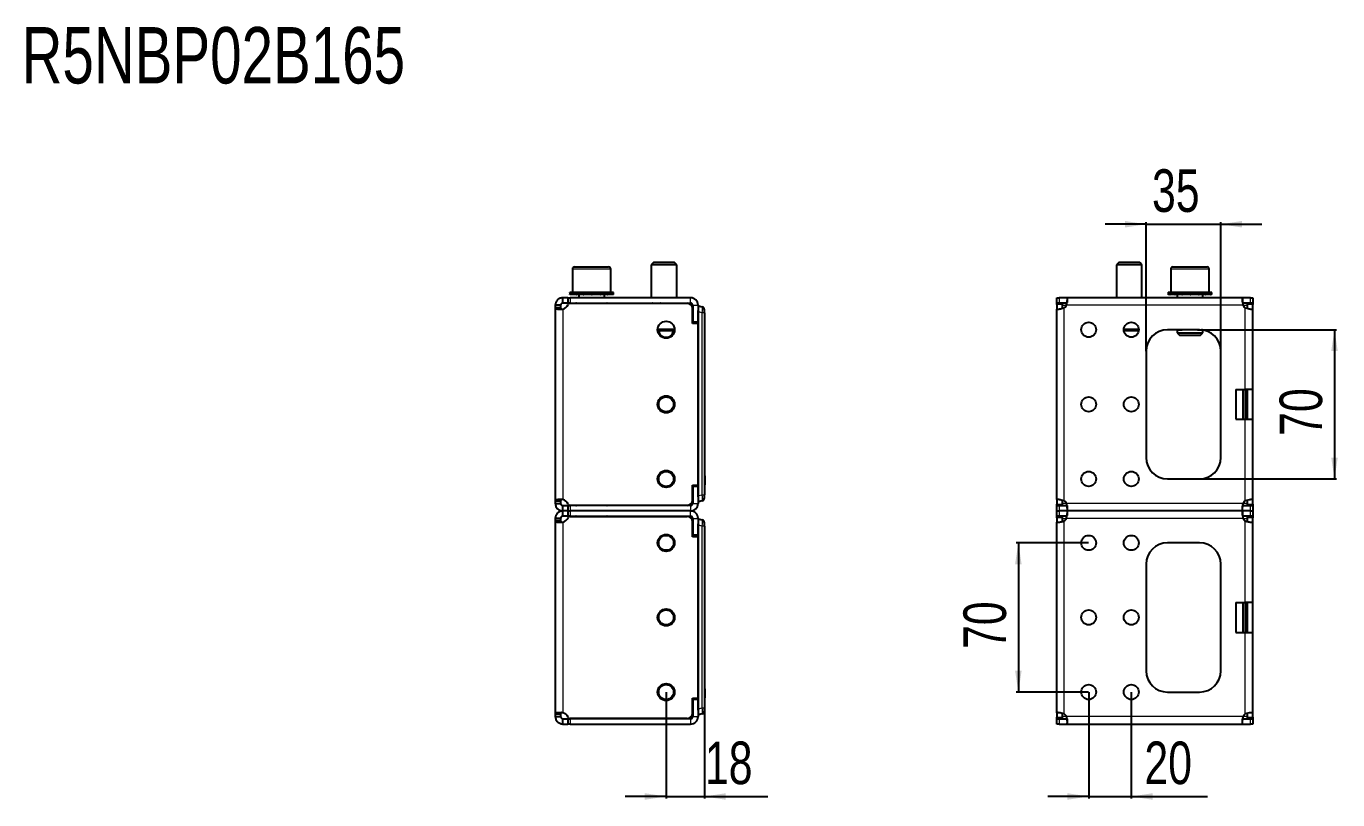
# Model space of a CAD drawing. Header units: millimetres. Extents: x 0 to 3995, y -308 to 617.
# Drawn here: x 1911 to 2527, y 254 to 617 of the extents above; entities that cross this region are included whole.
import ezdxf

# ---------------------------------------------------------------- set-up
doc = ezdxf.new("R2010")
doc.units = ezdxf.units.MM
doc.layers.add('FORMAT', color=7, linetype='Continuous')
doc.styles.add('SLDTEXTSTYLE0', font='TXT', dxfattribs={"width": 0.75})
doc.dimstyles.new('SLDDIMSTYLE0', dxfattribs={"dimtxt": 20, "dimasz": 10, "dimexe": 0, "dimexo": 0.0625, "dimgap": 5, "dimtad": 2, "dimdec": 1, "dimrnd": 1e-09, "dimzin": 12, "dimdsep": 46, "dimtxsty": 'SLDTEXTSTYLE0', "dimsah": 1, "dimcen": 0.09, "dimadec": 0, "dimazin": 3, "dimtfac": 1, "dimtofl": 0, "dimtmove": 0, "dimatfit": 3, "dimfxl": 0, "dimfrac": 2, "dimtolj": 1, "dimtzin": 12, "dimarcsym": 0})
doc.dimstyles.new('SLDDIMSTYLE1', dxfattribs={"dimtxt": 20, "dimasz": 10, "dimexe": 0, "dimexo": 0.0625, "dimgap": 5, "dimtad": 2, "dimdec": 1, "dimrnd": 1e-09, "dimzin": 12, "dimdsep": 46, "dimtxsty": 'SLDTEXTSTYLE0', "dimsah": 1, "dimcen": 0.09, "dimadec": 0, "dimazin": 3, "dimtfac": 1, "dimtmove": 0, "dimatfit": 0, "dimfxl": 0, "dimfrac": 2, "dimtolj": 1, "dimtzin": 12, "dimarcsym": 0})

# ---------------------------------------------------------------- blocks, each defined once
blk = doc.blocks.new('_D_4')
at = {"layer": 'FORMAT'}
for p, q in [((2211.49, 304.38), (2211.49, 254.38)), ((2229.49, 299.63), (2229.49, 254.38)), ((2211.49, 255.38), (2192.26, 255.38)), ((2211.49, 255.38), (2229.49, 255.38)), ((2229.49, 255.38), (2259.27, 255.38))]:
    blk.add_line(p, q, dxfattribs=at)
for points in [[(2211.49, 255.38), (2201.49, 256.92), (2201.49, 253.85)], [(2229.49, 255.38), (2239.49, 253.85), (2239.49, 256.92)]]:
    blk.add_solid(points, dxfattribs=at)
at = {"layer": 'FORMAT', "insert": (2229.71, 281.17), "char_height": 20, "attachment_point": 1, "style": 'SLDTEXTSTYLE0'}
blk.add_mtext('18', dxfattribs=at)
blk = doc.blocks.new('_D_7')
at = {"layer": 'FORMAT'}
for p, q in [((2461.8, 474.39), (2526.15, 474.39)), ((2525.15, 474.39), (2525.15, 404.39)), ((2461.8, 404.39), (2526.15, 404.39))]:
    blk.add_line(p, q, dxfattribs=at)
for points in [[(2525.15, 474.39), (2523.61, 464.39), (2526.68, 464.39)], [(2525.15, 404.39), (2526.68, 414.39), (2523.61, 414.39)]]:
    blk.add_solid(points, dxfattribs=at)
at = {"layer": 'FORMAT', "insert": (2499.36, 424.61), "char_height": 20, "attachment_point": 1, "rotation": 90, "style": 'SLDTEXTSTYLE0'}
blk.add_mtext('70', dxfattribs=at)
blk = doc.blocks.new('_D_8')
at = {"layer": 'FORMAT'}
for p, q in [((2436.79, 523.89), (2417.56, 523.89)), ((2436.79, 464.4), (2436.79, 524.89)), ((2436.79, 523.89), (2471.79, 523.89)), ((2471.79, 464.4), (2471.79, 524.89)), ((2471.79, 523.89), (2491.02, 523.89))]:
    blk.add_line(p, q, dxfattribs=at)
for points in [[(2436.79, 523.89), (2426.79, 525.43), (2426.79, 522.35)], [(2471.79, 523.89), (2481.79, 522.35), (2481.79, 525.43)]]:
    blk.add_solid(points, dxfattribs=at)
at = {"layer": 'FORMAT', "insert": (2439.51, 549.67), "char_height": 20, "attachment_point": 1, "style": 'SLDTEXTSTYLE0'}
blk.add_mtext('35', dxfattribs=at)
blk = doc.blocks.new('_D_9')
at = {"layer": 'FORMAT'}
for p, q in [((2409.79, 304.38), (2409.79, 254.38)), ((2429.79, 304.38), (2429.79, 254.38)), ((2409.79, 255.38), (2390.56, 255.38)), ((2409.79, 255.38), (2429.79, 255.38)), ((2429.79, 255.38), (2465.51, 255.38))]:
    blk.add_line(p, q, dxfattribs=at)
for points in [[(2409.79, 255.38), (2399.79, 256.92), (2399.79, 253.85)], [(2429.79, 255.38), (2439.79, 253.85), (2439.79, 256.92)]]:
    blk.add_solid(points, dxfattribs=at)
at = {"layer": 'FORMAT', "insert": (2435.95, 281.17), "char_height": 20, "attachment_point": 1, "style": 'SLDTEXTSTYLE0'}
blk.add_mtext('20', dxfattribs=at)
blk = doc.blocks.new('_D_10')
at = {"layer": 'FORMAT'}
for p, q in [((2409.78, 374.39), (2375.78, 374.39)), ((2376.78, 374.39), (2376.78, 304.39)), ((2409.78, 304.39), (2375.78, 304.39))]:
    blk.add_line(p, q, dxfattribs=at)
for points in [[(2376.78, 374.39), (2375.25, 364.39), (2378.32, 364.39)], [(2376.78, 304.39), (2378.32, 314.39), (2375.25, 314.39)]]:
    blk.add_solid(points, dxfattribs=at)
at = {"layer": 'FORMAT', "insert": (2351, 324.61), "char_height": 20, "attachment_point": 1, "rotation": 90, "style": 'SLDTEXTSTYLE0'}
blk.add_mtext('70', dxfattribs=at)

msp = doc.modelspace()

# ---------------------------------------------------------------- linework, layer by layer
at = {"color": 7, "linetype": 'Continuous', "lineweight": 25}
for p, q in [((2205.57, 505.89), (2204.49, 504.82)), ((2204.49, 504.82), (2204.49, 489.39)), ((2216.49, 504.82), (2204.49, 504.82)), ((2215.42, 505.89), (2205.57, 505.89)), ((2216.49, 504.82), (2215.42, 505.89)), ((2216.49, 489.39), (2216.49, 504.82)), ((2423.87, 505.89), (2422.79, 504.82)), ((2422.79, 504.82), (2422.79, 489.39)), ((2434.79, 504.82), (2422.79, 504.82)), ((2433.72, 505.89), (2423.87, 505.89)), ((2434.79, 504.82), (2433.72, 505.89)), ((2434.79, 489.39), (2434.79, 504.82)), ((2167.49, 502.89), (2167.49, 491.89)), ((2168.49, 503.89), (2184.49, 503.89)), ((2185.49, 491.89), (2185.49, 502.89)), ((2448.29, 502.89), (2448.29, 491.89)), ((2449.29, 503.89), (2457.11, 503.89)), ((2457.11, 503.89), (2465.29, 503.89)), ((2466.29, 491.89), (2466.29, 502.89)), ((2162.99, 486.89), (2162.99, 489.39)), ((2165.4, 489.39), (2162.99, 489.39)), ((2165.4, 486.89), (2162.99, 486.89)), ((2165.39, 489.39), (2165.39, 486.89)), ((2165.39, 489.39), (2166.39, 489.39)), ((2166.39, 486.89), (2165.39, 486.89)), ((2166.24, 491.89), (2166.24, 490.89)), ((2166.24, 491.89), (2166.25, 491.89)), ((2166.24, 490.89), (2166.25, 490.89)), ((2166.25, 491.89), (2166.25, 491.64)), ((2167.04, 491.89), (2166.25, 491.89)), ((2166.25, 490.89), (2166.25, 491.14)), ((2167.04, 490.89), (2166.25, 490.89)), ((2222.99, 489.39), (2166.39, 489.39)), ((2166.39, 486.89), (2222.99, 486.89)), ((2166.42, 486.79), (2221.39, 486.79)), ((2167.04, 491.89), (2167.14, 491.89)), ((2167.04, 490.89), (2167.14, 490.89)), ((2167.14, 491.89), (2167.14, 491.64)), ((2169.28, 491.89), (2167.14, 491.89)), ((2167.14, 490.89), (2167.14, 491.14)), ((2169.28, 490.89), (2167.14, 490.89)), ((2169.28, 491.89), (2169.46, 491.89)), ((2169.28, 490.89), (2169.46, 490.89)), ((2169.46, 491.89), (2169.46, 491.64)), ((2172.62, 491.89), (2169.46, 491.89)), ((2169.46, 490.89), (2169.46, 491.14)), ((2172.62, 490.89), (2169.46, 490.89)), ((2170.49, 490.89), (2170.49, 489.39)), ((2172.62, 491.89), (2172.85, 491.89)), ((2172.62, 490.89), (2172.85, 490.89)), ((2172.85, 491.89), (2172.85, 491.64)), ((2176.54, 491.89), (2172.85, 491.89)), ((2172.85, 490.89), (2172.85, 491.14)), ((2176.54, 490.89), (2172.85, 490.89)), ((2176.54, 491.89), (2176.63, 491.89)), ((2176.54, 490.89), (2176.72, 490.89)), ((2176.72, 490.89), (2176.79, 490.89)), ((2176.76, 491.89), (2176.79, 491.89)), ((2176.79, 491.89), (2176.79, 491.64)), ((2180.46, 491.89), (2176.79, 491.89)), ((2176.79, 490.89), (2176.79, 491.14)), ((2180.46, 490.89), (2176.79, 490.89)), ((2180.46, 491.89), (2180.69, 491.89)), ((2180.46, 490.89), (2180.69, 490.89)), ((2180.69, 491.89), (2180.69, 491.64)), ((2183.78, 491.89), (2180.69, 491.89)), ((2180.69, 490.89), (2180.69, 491.14)), ((2183.78, 490.89), (2180.69, 490.89)), ((2182.49, 489.39), (2182.49, 490.89)), ((2183.78, 491.89), (2183.95, 491.89)), ((2183.78, 490.89), (2183.95, 490.89)), ((2183.95, 491.89), (2183.95, 491.64)), ((2185.98, 491.89), (2183.95, 491.89)), ((2183.95, 490.89), (2183.95, 491.14)), ((2185.98, 490.89), (2183.95, 490.89)), ((2185.98, 491.89), (2186.07, 491.89)), ((2185.98, 490.89), (2186.07, 490.89)), ((2186.07, 491.89), (2186.07, 491.64)), ((2186.74, 491.89), (2186.07, 491.89)), ((2186.07, 490.89), (2186.07, 491.14)), ((2186.74, 490.89), (2186.07, 490.89)), ((2186.74, 490.89), (2186.74, 491.89)), ((2200.24, 486.89), (2200.24, 486.79)), ((2200.53, 486.89), (2200.53, 486.79)), ((2202.22, 486.89), (2202.22, 486.79)), ((2205.17, 486.89), (2205.17, 486.79)), ((2208.93, 486.89), (2208.93, 486.79)), ((2212.92, 486.89), (2212.92, 486.79)), ((2216.55, 486.89), (2216.55, 486.79)), ((2219.25, 486.89), (2219.25, 486.79)), ((2220.62, 486.89), (2220.62, 486.79)), ((2220.74, 486.79), (2220.74, 486.89)), ((2394.79, 486.89), (2394.79, 489.39)), ((2394.79, 489.39), (2395.9, 489.39)), ((2395.9, 486.89), (2394.79, 486.89)), ((2394.79, 486.89), (2394.79, 486.79)), ((2394.79, 486.79), (2397.29, 486.79)), ((2394.79, 486.18), (2394.79, 486.79)), ((2399.62, 489.39), (2395.9, 489.39)), ((2399.62, 486.89), (2395.9, 486.89)), ((2397.29, 486.79), (2397.29, 486.18)), ((2481.96, 489.39), (2399.62, 489.39)), ((2399.62, 489.39), (2399.62, 487.18)), ((2447.04, 491.89), (2447.04, 490.89)), ((2447.04, 491.89), (2447.05, 491.89)), ((2447.04, 490.89), (2447.05, 490.89)), ((2447.05, 491.89), (2447.05, 491.64)), ((2447.88, 491.89), (2447.05, 491.89)), ((2447.05, 490.89), (2447.05, 491.14)), ((2447.88, 490.89), (2447.05, 490.89)), ((2447.88, 491.89), (2447.98, 491.89)), ((2447.88, 490.89), (2447.98, 490.89)), ((2447.98, 491.89), (2447.98, 491.64)), ((2450.15, 491.89), (2447.98, 491.89)), ((2447.98, 490.89), (2447.98, 491.14)), ((2450.15, 490.89), (2447.98, 490.89)), ((2450.15, 491.89), (2450.33, 491.89)), ((2450.15, 490.89), (2450.33, 490.89)), ((2450.33, 491.89), (2450.33, 491.64)), ((2453.5, 491.89), (2450.33, 491.89)), ((2450.33, 490.89), (2450.33, 491.14)), ((2453.5, 490.89), (2450.33, 490.89)), ((2451.29, 490.89), (2451.29, 489.39)), ((2453.5, 491.89), (2453.74, 491.89)), ((2453.5, 490.89), (2453.74, 490.89)), ((2453.74, 491.89), (2453.74, 491.64)), ((2457.44, 491.89), (2453.74, 491.89)), ((2453.74, 490.89), (2453.74, 491.14)), ((2457.44, 490.89), (2453.74, 490.89)), ((2457.44, 491.89), (2457.51, 491.89)), ((2457.44, 490.89), (2457.59, 490.89)), ((2457.59, 490.89), (2457.69, 490.89)), ((2457.64, 491.89), (2457.69, 491.89)), ((2457.69, 491.89), (2457.69, 491.64)), ((2461.35, 491.89), (2457.69, 491.89)), ((2457.69, 490.89), (2457.69, 491.14)), ((2461.35, 490.89), (2457.69, 490.89)), ((2461.35, 491.89), (2461.58, 491.89)), ((2461.35, 490.89), (2461.58, 490.89)), ((2461.58, 491.89), (2461.58, 491.64)), ((2464.64, 491.89), (2461.58, 491.89)), ((2461.58, 490.89), (2461.58, 491.14)), ((2464.64, 490.89), (2461.58, 490.89)), ((2463.29, 489.39), (2463.29, 490.89)), ((2464.64, 491.89), (2464.81, 491.89)), ((2464.64, 490.89), (2464.81, 490.89)), ((2464.81, 491.89), (2464.81, 491.64)), ((2466.82, 491.89), (2464.81, 491.89)), ((2464.81, 490.89), (2464.81, 491.14)), ((2466.82, 490.89), (2464.81, 490.89)), ((2466.82, 491.89), (2466.9, 491.89)), ((2466.82, 490.89), (2466.9, 490.89)), ((2466.9, 491.89), (2466.9, 491.64)), ((2467.54, 491.89), (2466.9, 491.89)), ((2466.9, 490.89), (2466.9, 491.14)), ((2467.54, 490.89), (2466.9, 490.89)), ((2467.54, 490.89), (2467.54, 491.89)), ((2481.96, 489.39), (2481.96, 486.89)), ((2485.68, 489.39), (2481.96, 489.39)), ((2485.68, 486.89), (2481.96, 486.89)), ((2484.29, 486.79), (2486.79, 486.79)), ((2484.29, 486.18), (2484.29, 486.79)), ((2485.68, 489.39), (2486.79, 489.39)), ((2486.79, 486.89), (2485.68, 486.89)), ((2486.79, 489.39), (2486.79, 486.89)), ((2486.79, 486.79), (2486.79, 486.89)), ((2486.79, 486.79), (2486.79, 486.18)), ((2161.99, 485.89), (2159.49, 485.89)), ((2159.49, 485.89), (2159.49, 484.67)), ((2159.49, 484.67), (2159.49, 394.11)), ((2161.99, 484.67), (2159.49, 484.67)), ((2161.99, 485.89), (2161.99, 484.67)), ((2223.89, 477.29), (2223.89, 484.29)), ((2223.99, 485.89), (2223.99, 477.94)), ((2226.49, 485.89), (2226.49, 477.94)), ((2226.49, 485.64), (2226.69, 485.64)), ((2226.49, 395.92), (2226.49, 483.37)), ((2226.69, 485.64), (2228.38, 485.19)), ((2226.69, 396.54), (2226.69, 482.74)), ((2229.49, 482.29), (2229.49, 483.74)), ((2229.49, 482.29), (2229.49, 407.84)), ((2394.79, 486.18), (2394.79, 484.12)), ((2394.79, 394.67), (2394.79, 484.12)), ((2394.79, 484.12), (2395.88, 484.12)), ((2397.29, 486.18), (2397.29, 484.36)), ((2484.29, 484.34), (2484.29, 486.18)), ((2486.79, 484.12), (2486.79, 486.18)), ((2486.79, 446.39), (2486.79, 484.12)), ((2223.89, 478.87), (2223.99, 478.66)), ((2226.49, 477.29), (2223.89, 477.29)), ((2226.49, 477.94), (2223.99, 477.94)), ((2226.49, 477.29), (2226.49, 401.49)), ((2461.79, 474.39), (2446.79, 474.39)), ((2448.46, 474.29), (2448.44, 474.29)), ((2448.46, 474.29), (2448.46, 474.29)), ((2448.56, 474.29), (2448.46, 474.29)), ((2448.56, 474.39), (2448.56, 474.29)), ((2451.82, 474.29), (2448.56, 474.29)), ((2451.29, 474.29), (2451.29, 472.97)), ((2451.82, 474.29), (2453.72, 474.29)), ((2454.27, 474.29), (2453.72, 474.29)), ((2460.31, 474.29), (2454.27, 474.29)), ((2460.87, 474.29), (2460.31, 474.29)), ((2460.87, 474.29), (2462.76, 474.29)), ((2463.2, 474.29), (2462.76, 474.29)), ((2463.29, 472.97), (2463.29, 474.28)), ((2215.46, 473.89), (2207.52, 473.89)), ((2433.25, 473.89), (2426.33, 473.89)), ((2451.29, 472.97), (2452.37, 471.89)), ((2451.29, 472.97), (2457.15, 472.97)), ((2452.37, 471.89), (2457.18, 471.89)), ((2457.15, 472.97), (2463.29, 472.97)), ((2457.18, 471.89), (2462.22, 471.89)), ((2462.22, 471.89), (2463.29, 472.97)), ((2436.79, 464.39), (2436.79, 414.39)), ((2471.79, 414.39), (2471.79, 464.39)), ((2478.79, 446.39), (2483.29, 446.39)), ((2478.79, 446.39), (2478.79, 432.39)), ((2486.79, 446.39), (2483.29, 446.39)), ((2484.29, 432.39), (2484.29, 446.39)), ((2486.79, 432.39), (2486.79, 446.39)), ((2478.79, 432.39), (2483.29, 432.39)), ((2483.29, 432.39), (2486.79, 432.39)), ((2486.79, 394.67), (2486.79, 432.39)), ((2229.49, 407.84), (2229.49, 399.64)), ((2223.89, 401.49), (2226.49, 401.49)), ((2223.89, 394.49), (2223.89, 401.49)), ((2223.89, 400.41), (2223.99, 400.63)), ((2223.99, 400.84), (2223.99, 392.89)), ((2226.49, 400.84), (2223.99, 400.84)), ((2226.49, 400.84), (2226.49, 392.89)), ((2229.69, 405.9), (2229.49, 405.9)), ((2229.69, 405.86), (2229.49, 405.86)), ((2229.69, 405.84), (2229.49, 405.84)), ((2229.69, 401.64), (2229.49, 401.64)), ((2229.69, 401.59), (2229.49, 401.59)), ((2229.69, 405.4), (2229.69, 402.08)), ((2446.79, 404.39), (2461.79, 404.39)), ((2159.49, 394.11), (2161.99, 394.11)), ((2159.49, 394.11), (2159.49, 392.89)), ((2161.99, 394.11), (2161.99, 392.89)), ((2228.38, 394.09), (2226.69, 393.64)), ((2229.49, 399.64), (2229.49, 396.99)), ((2229.49, 395.54), (2229.49, 396.99)), ((2394.79, 394.67), (2394.79, 392.6)), ((2397.29, 394.44), (2397.29, 392.6)), ((2484.29, 392.6), (2484.29, 394.42)), ((2486.79, 394.67), (2485.7, 394.67)), ((2486.79, 392.6), (2486.79, 394.67)), ((2159.49, 392.89), (2161.99, 392.89)), ((2162.99, 389.39), (2162.99, 391.89)), ((2162.99, 391.89), (2165.4, 391.89)), ((2162.99, 386.89), (2162.99, 389.39)), ((2165.4, 389.39), (2162.99, 389.39)), ((2165.39, 391.89), (2165.39, 389.39)), ((2165.39, 391.89), (2166.39, 391.89)), ((2165.39, 389.39), (2165.39, 386.89)), ((2165.39, 389.39), (2166.39, 389.39)), ((2222.99, 391.89), (2166.39, 391.89)), ((2222.99, 389.39), (2166.39, 389.39)), ((2221.39, 391.99), (2166.42, 391.99)), ((2226.69, 393.64), (2226.49, 393.64)), ((2394.79, 391.99), (2394.79, 392.6)), ((2397.29, 391.99), (2394.79, 391.99)), ((2394.79, 391.99), (2394.79, 391.89)), ((2394.79, 389.39), (2394.79, 391.89)), ((2394.79, 391.89), (2395.9, 391.89)), ((2394.79, 386.89), (2394.79, 389.39)), ((2394.79, 389.39), (2395.9, 389.39)), ((2395.9, 391.89), (2399.62, 391.89)), ((2399.62, 389.39), (2395.9, 389.39)), ((2397.29, 392.6), (2397.29, 391.99)), ((2399.62, 391.89), (2399.62, 389.39)), ((2481.96, 389.39), (2399.62, 389.39)), ((2399.62, 389.39), (2399.62, 387.18)), ((2481.96, 391.89), (2485.68, 391.89)), ((2481.96, 389.39), (2481.96, 391.61)), ((2481.96, 389.39), (2481.96, 386.89)), ((2485.68, 389.39), (2481.96, 389.39)), ((2484.29, 391.99), (2484.29, 392.6)), ((2486.79, 391.99), (2484.29, 391.99)), ((2485.68, 391.89), (2486.79, 391.89)), ((2485.68, 389.39), (2486.79, 389.39)), ((2486.79, 392.6), (2486.79, 391.99)), ((2486.79, 391.89), (2486.79, 391.99)), ((2486.79, 391.89), (2486.79, 389.39)), ((2486.79, 389.39), (2486.79, 386.89)), ((2161.99, 385.89), (2159.49, 385.89)), ((2159.49, 385.89), (2159.49, 384.67)), ((2159.49, 384.67), (2159.49, 294.11)), ((2161.99, 384.67), (2159.49, 384.67)), ((2161.99, 385.89), (2161.99, 384.67)), ((2165.4, 386.89), (2162.99, 386.89)), ((2166.39, 386.89), (2165.39, 386.89)), ((2166.39, 386.89), (2222.99, 386.89)), ((2166.42, 386.79), (2221.39, 386.79)), ((2223.89, 377.29), (2223.89, 384.29)), ((2223.99, 385.89), (2223.99, 377.94)), ((2226.49, 385.89), (2226.49, 377.94)), ((2226.49, 385.64), (2226.69, 385.64)), ((2226.49, 295.92), (2226.49, 383.37)), ((2226.69, 385.64), (2228.38, 385.19)), ((2226.69, 296.54), (2226.69, 382.74)), ((2229.49, 382.29), (2229.49, 383.74)), ((2229.49, 382.29), (2229.49, 307.84)), ((2395.9, 386.89), (2394.79, 386.89)), ((2394.79, 386.89), (2394.79, 386.79)), ((2394.79, 386.79), (2397.29, 386.79)), ((2394.79, 386.18), (2394.79, 386.79)), ((2394.79, 386.18), (2394.79, 384.12)), ((2394.79, 294.67), (2394.79, 384.12)), ((2394.79, 384.12), (2395.88, 384.12)), ((2399.62, 386.89), (2395.9, 386.89)), ((2397.29, 386.79), (2397.29, 386.18)), ((2397.29, 386.18), (2397.29, 384.36)), ((2485.68, 386.89), (2481.96, 386.89)), ((2484.29, 386.79), (2486.79, 386.79)), ((2484.29, 386.18), (2484.29, 386.79)), ((2484.29, 384.34), (2484.29, 386.18)), ((2486.79, 386.89), (2485.68, 386.89)), ((2486.79, 386.79), (2486.79, 386.89)), ((2486.79, 386.79), (2486.79, 386.18)), ((2486.79, 384.12), (2486.79, 386.18)), ((2486.79, 346.39), (2486.79, 384.12)), ((2223.89, 378.87), (2223.99, 378.66)), ((2226.49, 377.29), (2223.89, 377.29)), ((2226.49, 377.94), (2223.99, 377.94)), ((2226.49, 377.29), (2226.49, 301.49)), ((2461.79, 374.39), (2446.79, 374.39)), ((2436.79, 364.39), (2436.79, 314.39)), ((2471.79, 314.39), (2471.79, 364.39)), ((2478.79, 346.39), (2483.29, 346.39)), ((2478.79, 346.39), (2478.79, 332.39)), ((2486.79, 346.39), (2483.29, 346.39)), ((2484.29, 332.39), (2484.29, 346.39)), ((2486.79, 332.39), (2486.79, 346.39)), ((2478.79, 332.39), (2483.29, 332.39)), ((2483.29, 332.39), (2486.79, 332.39)), ((2486.79, 294.67), (2486.79, 332.39)), ((2229.49, 307.84), (2229.49, 299.64)), ((2229.69, 305.9), (2229.49, 305.9)), ((2229.69, 305.86), (2229.49, 305.86)), ((2229.69, 305.84), (2229.49, 305.84)), ((2229.69, 301.64), (2229.49, 301.64)), ((2229.69, 305.4), (2229.69, 302.08)), ((2446.79, 304.39), (2461.79, 304.39)), ((2223.89, 301.49), (2226.49, 301.49)), ((2223.89, 294.49), (2223.89, 301.49)), ((2223.89, 300.41), (2223.99, 300.63)), ((2223.99, 300.84), (2223.99, 292.89)), ((2226.49, 300.84), (2223.99, 300.84)), ((2226.49, 300.84), (2226.49, 292.89)), ((2229.69, 301.59), (2229.49, 301.59)), ((2229.49, 299.64), (2229.49, 296.99)), ((2229.49, 295.54), (2229.49, 296.99)), ((2159.49, 294.11), (2161.99, 294.11)), ((2159.49, 294.11), (2159.49, 292.89)), ((2159.49, 292.89), (2161.99, 292.89)), ((2161.99, 294.11), (2161.99, 292.89)), ((2162.99, 289.39), (2162.99, 291.89)), ((2162.99, 291.89), (2165.4, 291.89)), ((2162.99, 289.39), (2165.4, 289.39)), ((2165.39, 291.89), (2165.39, 289.39)), ((2165.39, 291.89), (2166.39, 291.89)), ((2166.39, 289.39), (2165.39, 289.39)), ((2222.99, 291.89), (2166.39, 291.89)), ((2166.39, 289.39), (2222.99, 289.39)), ((2221.39, 291.99), (2166.42, 291.99)), ((2226.69, 293.64), (2226.49, 293.64)), ((2228.38, 294.09), (2226.69, 293.64)), ((2394.79, 294.67), (2394.79, 292.6)), ((2394.79, 291.99), (2394.79, 292.6)), ((2397.29, 291.99), (2394.79, 291.99)), ((2394.79, 291.99), (2394.79, 291.89)), ((2394.79, 289.39), (2394.79, 291.89)), ((2394.79, 291.89), (2395.9, 291.89)), ((2395.9, 289.39), (2394.79, 289.39)), ((2395.9, 291.89), (2399.62, 291.89)), ((2395.9, 289.39), (2399.62, 289.39)), ((2397.29, 294.44), (2397.29, 292.6)), ((2397.29, 292.6), (2397.29, 291.99)), ((2399.62, 291.89), (2399.62, 289.39)), ((2399.62, 289.39), (2481.96, 289.39)), ((2481.96, 291.89), (2485.68, 291.89)), ((2481.96, 289.39), (2481.96, 291.61)), ((2481.96, 289.39), (2485.68, 289.39)), ((2484.29, 292.6), (2484.29, 294.42)), ((2484.29, 291.99), (2484.29, 292.6)), ((2486.79, 291.99), (2484.29, 291.99)), ((2485.68, 291.89), (2486.79, 291.89)), ((2486.79, 289.39), (2485.68, 289.39)), ((2486.79, 294.67), (2485.7, 294.67)), ((2486.79, 292.6), (2486.79, 294.67)), ((2486.79, 292.6), (2486.79, 291.99)), ((2486.79, 291.89), (2486.79, 291.99)), ((2486.79, 291.89), (2486.79, 289.39))]:
    msp.add_line(p, q, dxfattribs=at)
at = {"color": 8, "linetype": 'Continuous', "lineweight": 18}
for p, q in [((2185.49, 502.89), (2167.49, 502.89)), ((2457.08, 502.89), (2448.29, 502.89)), ((2466.29, 502.89), (2457.08, 502.89)), ((2166.39, 489.39), (2166.39, 486.89)), ((2222.99, 486.89), (2222.99, 489.39)), ((2395.9, 489.39), (2395.9, 486.89)), ((2485.68, 486.89), (2485.68, 489.39)), ((2162.99, 484.12), (2162.99, 394.67)), ((2223.99, 485.89), (2226.49, 485.89)), ((2228.38, 482.29), (2226.69, 482.74)), ((2228.38, 396.99), (2228.38, 482.29)), ((2229.49, 482.29), (2228.38, 482.29)), ((2397.29, 486.18), (2394.79, 486.18)), ((2397.29, 485.89), (2399.38, 485.89)), ((2398.29, 394.11), (2398.29, 484.67)), ((2482.2, 485.89), (2399.38, 485.89)), ((2482.2, 485.89), (2484.29, 485.89)), ((2483.29, 446.39), (2483.29, 484.67)), ((2486.79, 486.18), (2484.29, 486.18)), ((2207.52, 474.89), (2215.46, 474.89)), ((2226.3, 477.29), (2226.3, 477.94)), ((2426.33, 474.89), (2433.25, 474.89)), ((2453.72, 474.39), (2453.72, 474.29)), ((2454.27, 474.39), (2454.27, 474.29)), ((2460.31, 474.39), (2460.31, 474.29)), ((2460.87, 474.39), (2460.87, 474.29)), ((2482.09, 432.39), (2482.09, 446.39)), ((2482.29, 446.39), (2482.29, 432.39)), ((2482.4, 432.39), (2482.4, 446.39)), ((2482.6, 446.39), (2482.6, 432.39)), ((2483.48, 432.39), (2483.48, 446.39)), ((2483.68, 446.39), (2483.68, 432.39)), ((2483.79, 432.39), (2483.79, 446.39)), ((2483.99, 446.39), (2483.99, 432.39)), ((2483.29, 394.11), (2483.29, 432.39)), ((2226.3, 400.84), (2226.3, 401.49)), ((2229.69, 405.4), (2229.49, 405.4)), ((2229.69, 402.08), (2229.49, 402.08)), ((2226.69, 396.54), (2228.38, 396.99)), ((2228.38, 396.99), (2229.49, 396.99)), ((2166.39, 391.89), (2166.39, 389.39)), ((2166.39, 389.39), (2166.39, 386.89)), ((2222.99, 391.89), (2222.99, 389.39)), ((2222.99, 386.89), (2222.99, 389.39)), ((2223.99, 392.89), (2226.49, 392.89)), ((2394.79, 392.6), (2397.29, 392.6)), ((2395.9, 391.89), (2395.9, 389.39)), ((2395.9, 389.39), (2395.9, 386.89)), ((2399.38, 392.89), (2397.29, 392.89)), ((2482.2, 392.89), (2399.38, 392.89)), ((2484.29, 392.89), (2482.2, 392.89)), ((2484.29, 392.6), (2486.79, 392.6)), ((2485.68, 389.39), (2485.68, 391.89)), ((2485.68, 386.89), (2485.68, 389.39)), ((2162.99, 384.12), (2162.99, 294.67)), ((2223.99, 385.89), (2226.49, 385.89)), ((2228.38, 382.29), (2226.69, 382.74)), ((2228.38, 296.99), (2228.38, 382.29)), ((2229.49, 382.29), (2228.38, 382.29)), ((2397.29, 386.18), (2394.79, 386.18)), ((2397.29, 385.89), (2399.38, 385.89)), ((2398.29, 294.11), (2398.29, 384.67)), ((2482.2, 385.89), (2399.38, 385.89)), ((2482.2, 385.89), (2484.29, 385.89)), ((2483.29, 346.39), (2483.29, 384.67)), ((2486.79, 386.18), (2484.29, 386.18)), ((2226.3, 377.29), (2226.3, 377.94)), ((2482.09, 332.39), (2482.09, 346.39)), ((2482.29, 346.39), (2482.29, 332.39)), ((2482.4, 332.39), (2482.4, 346.39)), ((2482.6, 346.39), (2482.6, 332.39)), ((2483.48, 332.39), (2483.48, 346.39)), ((2483.68, 346.39), (2483.68, 332.39)), ((2483.79, 332.39), (2483.79, 346.39)), ((2483.99, 346.39), (2483.99, 332.39)), ((2483.29, 294.11), (2483.29, 332.39)), ((2229.69, 305.4), (2229.49, 305.4)), ((2229.69, 302.08), (2229.49, 302.08)), ((2226.3, 300.84), (2226.3, 301.49)), ((2226.69, 296.54), (2228.38, 296.99)), ((2228.38, 296.99), (2229.49, 296.99)), ((2166.39, 291.89), (2166.39, 289.39)), ((2222.99, 291.89), (2222.99, 289.39)), ((2223.99, 292.89), (2226.49, 292.89)), ((2394.79, 292.6), (2397.29, 292.6)), ((2395.9, 291.89), (2395.9, 289.39)), ((2399.38, 292.89), (2397.29, 292.89)), ((2482.2, 292.89), (2399.38, 292.89)), ((2484.29, 292.89), (2482.2, 292.89)), ((2484.29, 292.6), (2486.79, 292.6)), ((2485.68, 289.39), (2485.68, 291.89))]:
    msp.add_line(p, q, dxfattribs=at)
at = {"color": 7, "linetype": 'Continuous', "lineweight": 25}
for centre, radius in [((2211.49, 474.39), 4), ((2409.79, 474.39), 3.5), ((2429.79, 474.39), 3.5), ((2211.49, 439.39), 4), ((2211.49, 439.39), 3.5), ((2409.79, 439.39), 3.5), ((2429.79, 439.39), 3.5), ((2211.49, 404.39), 4), ((2211.49, 404.39), 3.5), ((2409.79, 404.39), 3.5), ((2429.79, 404.39), 3.5), ((2211.49, 374.39), 4), ((2211.49, 374.39), 3.5), ((2409.79, 374.39), 3.5), ((2429.79, 374.39), 3.5), ((2211.49, 339.39), 4), ((2211.49, 339.39), 3.5), ((2409.79, 339.39), 3.5), ((2429.79, 339.39), 3.5), ((2211.49, 304.39), 4), ((2211.49, 304.39), 3.5), ((2409.79, 304.39), 3.5), ((2429.79, 304.39), 3.5)]:
    msp.add_circle(centre, radius, dxfattribs=at)
for centre, radius, start, end in [((2168.49, 502.89), 1, 90, 180), ((2184.49, 502.89), 1, 0, 90), ((2449.29, 502.89), 1, 90, 180), ((2465.29, 502.89), 1, 0, 90), ((2166.42, 485.79), 1, 90, 157.11462), ((2169.14, 486.54), 0.35, 45.58469, 90), ((2183.84, 486.54), 0.35, 90, 134.41531), ((2221.39, 484.29), 2.5, 360, 90), ((2222.99, 485.89), 3.5, 360, 90), ((2222.99, 485.89), 1, 360, 90), ((2162.27, 487.54), 3.5, 281.89481, 337.11462), ((2227.99, 483.74), 1.5, 0, 75), ((2396.29, 487.54), 3.5, 304.8499, 331.87293), ((2485.29, 487.54), 3.5, 208.12707, 235.1501), ((2446.79, 464.39), 10, 90, 180), ((2461.79, 464.39), 10, 0, 90), ((2211.49, 474.39), 3.5, 188.21321, 351.78679), ((2446.79, 414.39), 10, 180, 270), ((2461.79, 414.39), 10, 270, 0), ((2162.27, 391.24), 3.5, 22.88538, 78.10519), ((2221.39, 394.49), 2.5, 270, 0), ((2227.99, 395.54), 1.5, 285, 0), ((2396.29, 391.24), 3.5, 28.12707, 55.1501), ((2485.29, 391.24), 3.5, 124.8499, 151.87293), ((2166.42, 392.99), 1, 202.88538, 270), ((2169.14, 392.24), 0.35, 270, 314.41531), ((2183.84, 392.24), 0.35, 225.58469, 270), ((2222.99, 392.89), 3.5, 270, 0), ((2222.99, 392.89), 1, 270, 0), ((2222.99, 385.89), 3.5, 360, 90), ((2162.27, 387.54), 3.5, 281.89481, 337.11462), ((2166.42, 385.79), 1, 90, 157.11462), ((2169.14, 386.54), 0.35, 45.58469, 90), ((2183.84, 386.54), 0.35, 90, 134.41531), ((2221.39, 384.29), 2.5, 360, 90), ((2222.99, 385.89), 1, 360, 90), ((2227.99, 383.74), 1.5, 0, 75), ((2396.29, 387.54), 3.5, 304.8499, 331.87293), ((2485.29, 387.54), 3.5, 208.12707, 235.1501), ((2446.79, 364.39), 10, 90, 180), ((2461.79, 364.39), 10, 0, 90), ((2446.79, 314.39), 10, 180, 270), ((2461.79, 314.39), 10, 270, 0), ((2227.99, 295.54), 1.5, 285, 0), ((2162.27, 291.24), 3.5, 22.88538, 78.10519), ((2166.42, 292.99), 1, 202.88538, 270), ((2169.14, 292.24), 0.35, 270, 314.41531), ((2183.84, 292.24), 0.35, 225.58469, 270), ((2221.39, 294.49), 2.5, 270, 0), ((2222.99, 292.89), 3.5, 270, 0), ((2222.99, 292.89), 1, 270, 0), ((2396.29, 291.24), 3.5, 28.12707, 55.1501), ((2485.29, 291.24), 3.5, 124.8499, 151.87293)]:
    msp.add_arc(centre, radius, start, end, dxfattribs=at)
for centre, major_axis, start_param, end_param in [((2215.1, 485.64), (11.57, -3.1), 0.067037, 0.253072), ((2215.1, 393.64), (11.57, 3.1), 6.030113, 6.216148), ((2215.1, 385.64), (11.57, -3.1), 0.067037, 0.253072), ((2215.1, 293.64), (11.57, 3.1), 6.030113, 6.216148)]:
    msp.add_ellipse(centre, major_axis=major_axis, ratio=0.250563, start_param=start_param, end_param=end_param, dxfattribs=at)
at = {"color": 8, "linetype": 'Continuous', "lineweight": 18}
for centre, major_axis, start_param, end_param in [((2227.99, 482.19), (0.38, 3), 4.762686, 6.266445), ((2227.99, 397.1), (-0.38, 3), 3.158333, 4.662092), ((2227.99, 382.19), (0.38, 3), 4.762686, 6.266445), ((2227.99, 297.1), (-0.38, 3), 3.158333, 4.662092)]:
    msp.add_ellipse(centre, major_axis=major_axis, ratio=0.123038, start_param=start_param, end_param=end_param, dxfattribs=at)
at = {"color": 7, "linetype": 'Continuous', "lineweight": 25}
for points, knots in [([(2162.99, 489.39), (2162.7, 489.37), (2162.15, 489.33), (2161.24, 488.98), (2160.36, 488.31), (2159.64, 487.2), (2159.54, 486.34), (2159.49, 485.89)], [0, 0, 0, 0, 0.16069, 0.301312, 0.521951, 0.753573, 1, 1, 1, 1]), ([(2162.99, 486.89), (2162.91, 486.89), (2162.75, 486.87), (2162.54, 486.79), (2162.38, 486.69), (2162.25, 486.57), (2162.14, 486.43), (2162.02, 486.19), (2162, 486.01), (2161.99, 485.89)], [0, 0, 0, 0, 0.156786, 0.290809, 0.403501, 0.497298, 0.607133, 0.726181, 1, 1, 1, 1]), ([(2166.25, 491.64), (2166.25, 491.68), (2166.24, 491.75), (2166.24, 491.83), (2166.24, 491.87), (2166.24, 491.89)], [0, 0, 0, 0, 0.499981, 0.749988, 1, 1, 1, 1]), ([(2166.24, 490.89), (2166.24, 490.91), (2166.24, 490.95), (2166.24, 491.04), (2166.25, 491.1), (2166.25, 491.14)], [0, 0, 0, 0, 0.25014, 0.50028, 1, 1, 1, 1]), ([(2167.14, 491.64), (2167.13, 491.68), (2167.1, 491.75), (2167.07, 491.83), (2167.05, 491.87), (2167.04, 491.89)], [0, 0, 0, 0, 0.4999808, 0.7499881, 1, 1, 1, 1]), ([(2167.04, 490.89), (2167.05, 490.91), (2167.07, 490.95), (2167.1, 491.04), (2167.13, 491.1), (2167.14, 491.14)], [0, 0, 0, 0, 0.25014, 0.50028, 1, 1, 1, 1]), ([(2169.46, 491.64), (2169.43, 491.68), (2169.39, 491.75), (2169.33, 491.83), (2169.3, 491.87), (2169.28, 491.89)], [0, 0, 0, 0, 0.499981, 0.749988, 1, 1, 1, 1]), ([(2169.28, 490.89), (2169.3, 490.91), (2169.33, 490.95), (2169.39, 491.04), (2169.43, 491.1), (2169.46, 491.14)], [0, 0, 0, 0, 0.2501401, 0.5002802, 1, 1, 1, 1]), ([(2172.85, 491.64), (2172.81, 491.68), (2172.75, 491.75), (2172.68, 491.83), (2172.64, 491.87), (2172.62, 491.89)], [0, 0, 0, 0, 0.499981, 0.749988, 1, 1, 1, 1]), ([(2172.62, 490.89), (2172.64, 490.91), (2172.68, 490.95), (2172.75, 491.04), (2172.81, 491.1), (2172.85, 491.14)], [0, 0, 0, 0, 0.25014, 0.50028, 1, 1, 1, 1]), ([(2176.79, 491.64), (2176.75, 491.68), (2176.69, 491.75), (2176.61, 491.83), (2176.57, 491.87), (2176.54, 491.89)], [0, 0, 0, 0, 0.499981, 0.749988, 1, 1, 1, 1]), ([(2176.54, 490.89), (2176.57, 490.91), (2176.61, 490.95), (2176.69, 491.04), (2176.75, 491.1), (2176.79, 491.14)], [0, 0, 0, 0, 0.25014, 0.50028, 1, 1, 1, 1]), ([(2176.79, 491.64), (2176.78, 491.71), (2176.76, 491.84), (2176.73, 491.88), (2176.72, 491.89)], [0, 0, 0, 0, 0.561794, 1, 1, 1, 1]), ([(2176.79, 491.14), (2176.78, 491.07), (2176.76, 490.94), (2176.73, 490.91), (2176.72, 490.89)], [0, 0, 0, 0, 0.561794, 1, 1, 1, 1]), ([(2180.69, 491.64), (2180.65, 491.68), (2180.6, 491.75), (2180.52, 491.83), (2180.48, 491.87), (2180.46, 491.89)], [0, 0, 0, 0, 0.499981, 0.749988, 1, 1, 1, 1]), ([(2180.46, 490.89), (2180.48, 490.91), (2180.52, 490.95), (2180.6, 491.04), (2180.65, 491.1), (2180.69, 491.14)], [0, 0, 0, 0, 0.25014, 0.50028, 1, 1, 1, 1]), ([(2183.95, 491.64), (2183.92, 491.68), (2183.88, 491.75), (2183.82, 491.83), (2183.79, 491.87), (2183.78, 491.89)], [0, 0, 0, 0, 0.499981, 0.749988, 1, 1, 1, 1]), ([(2183.78, 490.89), (2183.79, 490.91), (2183.82, 490.95), (2183.88, 491.04), (2183.92, 491.1), (2183.95, 491.14)], [0, 0, 0, 0, 0.25014, 0.50028, 1, 1, 1, 1]), ([(2186.07, 491.64), (2186.06, 491.68), (2186.04, 491.75), (2186.01, 491.83), (2185.99, 491.87), (2185.98, 491.89)], [0, 0, 0, 0, 0.499981, 0.749988, 1, 1, 1, 1]), ([(2185.98, 490.89), (2185.99, 490.91), (2186.01, 490.95), (2186.04, 491.04), (2186.06, 491.1), (2186.07, 491.14)], [0, 0, 0, 0, 0.25014, 0.50028, 1, 1, 1, 1]), ([(2200.5, 486.79), (2200.5, 486.8), (2200.49, 486.84), (2200.48, 486.87), (2200.48, 486.89)], [0, 0, 0, 0, 0.374848, 1, 1, 1, 1]), ([(2202.13, 486.79), (2202.13, 486.8), (2202.11, 486.84), (2202.09, 486.87), (2202.08, 486.89)], [0, 0, 0, 0, 0.374848, 1, 1, 1, 1]), ([(2205.04, 486.79), (2205.03, 486.8), (2205, 486.84), (2204.97, 486.87), (2204.96, 486.89)], [0, 0, 0, 0, 0.374848, 1, 1, 1, 1]), ([(2208.78, 486.79), (2208.77, 486.8), (2208.73, 486.84), (2208.7, 486.87), (2208.68, 486.89)], [0, 0, 0, 0, 0.374848, 1, 1, 1, 1]), ([(2212.78, 486.79), (2212.76, 486.8), (2212.73, 486.84), (2212.7, 486.87), (2212.68, 486.89)], [0, 0, 0, 0, 0.374848, 1, 1, 1, 1]), ([(2216.43, 486.79), (2216.42, 486.8), (2216.39, 486.84), (2216.36, 486.87), (2216.34, 486.89)], [0, 0, 0, 0, 0.374848, 1, 1, 1, 1]), ([(2219.17, 486.79), (2219.17, 486.8), (2219.15, 486.84), (2219.13, 486.87), (2219.12, 486.89)], [0, 0, 0, 0, 0.374848, 1, 1, 1, 1]), ([(2220.6, 486.79), (2220.6, 486.8), (2220.59, 486.84), (2220.58, 486.87), (2220.58, 486.89)], [0, 0, 0, 0, 0.374848, 1, 1, 1, 1]), ([(2399.38, 485.89), (2399.43, 486.15), (2399.53, 486.64), (2399.68, 487.46), (2399.78, 488.17), (2399.79, 488.74), (2399.78, 489.1), (2399.72, 489.34), (2399.66, 489.37), (2399.62, 489.39)], [0, 0, 0, 0, 0.144067, 0.271276, 0.474907, 0.597997, 0.726338, 0.860245, 1, 1, 1, 1]), ([(2447.05, 491.64), (2447.05, 491.68), (2447.04, 491.75), (2447.04, 491.83), (2447.04, 491.87), (2447.04, 491.89)], [0, 0, 0, 0, 0.499981, 0.749988, 1, 1, 1, 1]), ([(2447.04, 490.89), (2447.04, 490.91), (2447.04, 490.95), (2447.04, 491.04), (2447.05, 491.1), (2447.05, 491.14)], [0, 0, 0, 0, 0.2501401, 0.5002802, 1, 1, 1, 1]), ([(2447.98, 491.64), (2447.96, 491.68), (2447.94, 491.75), (2447.9, 491.83), (2447.89, 491.87), (2447.88, 491.89)], [0, 0, 0, 0, 0.499981, 0.749988, 1, 1, 1, 1]), ([(2447.88, 490.89), (2447.89, 490.91), (2447.9, 490.95), (2447.94, 491.04), (2447.96, 491.1), (2447.98, 491.14)], [0, 0, 0, 0, 0.25014, 0.50028, 1, 1, 1, 1]), ([(2450.33, 491.64), (2450.3, 491.68), (2450.25, 491.75), (2450.19, 491.83), (2450.16, 491.87), (2450.15, 491.89)], [0, 0, 0, 0, 0.499981, 0.749988, 1, 1, 1, 1]), ([(2450.15, 490.89), (2450.16, 490.91), (2450.19, 490.95), (2450.25, 491.04), (2450.3, 491.1), (2450.33, 491.14)], [0, 0, 0, 0, 0.25014, 0.50028, 1, 1, 1, 1]), ([(2453.74, 491.64), (2453.7, 491.68), (2453.64, 491.75), (2453.56, 491.83), (2453.52, 491.87), (2453.5, 491.89)], [0, 0, 0, 0, 0.499981, 0.749988, 1, 1, 1, 1]), ([(2453.5, 490.89), (2453.52, 490.91), (2453.56, 490.95), (2453.64, 491.04), (2453.7, 491.1), (2453.74, 491.14)], [0, 0, 0, 0, 0.25014, 0.50028, 1, 1, 1, 1]), ([(2457.69, 491.64), (2457.64, 491.68), (2457.58, 491.75), (2457.5, 491.83), (2457.46, 491.87), (2457.44, 491.89)], [0, 0, 0, 0, 0.499981, 0.749988, 1, 1, 1, 1]), ([(2457.44, 490.89), (2457.46, 490.91), (2457.5, 490.95), (2457.58, 491.04), (2457.64, 491.1), (2457.69, 491.14)], [0, 0, 0, 0, 0.25014, 0.50028, 1, 1, 1, 1]), ([(2457.69, 491.64), (2457.67, 491.71), (2457.64, 491.84), (2457.6, 491.88), (2457.59, 491.89)], [0, 0, 0, 0, 0.561794, 1, 1, 1, 1]), ([(2457.69, 491.14), (2457.67, 491.07), (2457.64, 490.94), (2457.6, 490.91), (2457.59, 490.89)], [0, 0, 0, 0, 0.561794, 1, 1, 1, 1]), ([(2461.58, 491.64), (2461.54, 491.68), (2461.48, 491.75), (2461.4, 491.83), (2461.37, 491.87), (2461.35, 491.89)], [0, 0, 0, 0, 0.499981, 0.749988, 1, 1, 1, 1]), ([(2461.35, 490.89), (2461.37, 490.91), (2461.4, 490.95), (2461.48, 491.04), (2461.54, 491.1), (2461.58, 491.14)], [0, 0, 0, 0, 0.25014, 0.50028, 1, 1, 1, 1]), ([(2464.81, 491.64), (2464.78, 491.68), (2464.74, 491.75), (2464.68, 491.83), (2464.66, 491.87), (2464.64, 491.89)], [0, 0, 0, 0, 0.499981, 0.749988, 1, 1, 1, 1]), ([(2464.64, 490.89), (2464.66, 490.91), (2464.68, 490.95), (2464.74, 491.04), (2464.78, 491.1), (2464.81, 491.14)], [0, 0, 0, 0, 0.25014, 0.50028, 1, 1, 1, 1]), ([(2466.9, 491.64), (2466.89, 491.68), (2466.87, 491.75), (2466.84, 491.83), (2466.82, 491.87), (2466.82, 491.89)], [0, 0, 0, 0, 0.499981, 0.749988, 1, 1, 1, 1]), ([(2466.82, 490.89), (2466.82, 490.91), (2466.84, 490.95), (2466.87, 491.04), (2466.89, 491.1), (2466.9, 491.14)], [0, 0, 0, 0, 0.25014, 0.50028, 1, 1, 1, 1]), ([(2481.96, 489.39), (2481.93, 489.37), (2481.87, 489.33), (2481.8, 488.98), (2481.78, 488.31), (2481.92, 487.2), (2482.11, 486.34), (2482.2, 485.89)], [0, 0, 0, 0, 0.16069, 0.301312, 0.521951, 0.753573, 1, 1, 1, 1]), ([(2159.49, 484.67), (2159.54, 484.54), (2159.63, 484.33), (2160.2, 484.13), (2160.8, 484.06), (2161.43, 484.04), (2162.18, 484.06), (2162.72, 484.1), (2162.99, 484.12)], [0, 0, 0, 0, 0.254149, 0.448213, 0.574908, 0.708872, 0.850468, 1, 1, 1, 1]), ([(2161.99, 484.67), (2162.01, 484.55), (2162.03, 484.35), (2162.18, 484.14), (2162.31, 484.09), (2162.36, 484.08)], [0, 0, 0, 0, 0.488232, 0.819706, 1, 1, 1, 1]), ([(2394.79, 484.12), (2394.82, 484.1), (2394.86, 484.07), (2395.26, 484.06), (2395.97, 484.1), (2397.07, 484.31), (2397.88, 484.55), (2398.29, 484.67)], [0, 0, 0, 0, 0.1708405, 0.3192172, 0.5481031, 0.7678223, 1, 1, 1, 1]), ([(2483.29, 484.67), (2483.75, 484.54), (2484.55, 484.33), (2485.46, 484.13), (2486.05, 484.06), (2486.45, 484.04), (2486.74, 484.06), (2486.77, 484.1), (2486.79, 484.12)], [0, 0, 0, 0, 0.254149, 0.448213, 0.574908, 0.708872, 0.850468, 1, 1, 1, 1]), ([(2448.44, 474.29), (2448.4, 474.3), (2448.32, 474.3), (2448.18, 474.33), (2448.1, 474.38), (2448.08, 474.39)], [0, 0, 0, 0, 0.418107, 0.837733, 1, 1, 1, 1]), ([(2451.82, 474.29), (2451.75, 474.29), (2451.63, 474.3), (2451.57, 474.36), (2451.54, 474.39)], [0, 0, 0, 0, 0.594904, 1, 1, 1, 1]), ([(2229.69, 405.84), (2229.69, 405.83), (2229.69, 405.82), (2229.69, 405.7), (2229.69, 405.56), (2229.69, 405.45), (2229.69, 405.4)], [0, 0, 0, 0, 0.281303, 0.555629, 0.773878, 1, 1, 1, 1]), ([(2229.69, 402.08), (2229.69, 402.01), (2229.69, 401.89), (2229.69, 401.74), (2229.69, 401.65), (2229.69, 401.64), (2229.69, 401.64)], [0, 0, 0, 0, 0.285197, 0.560428, 0.777044, 1, 1, 1, 1]), ([(2162.99, 394.67), (2162.68, 394.68), (2162.09, 394.71), (2161.14, 394.72), (2160.27, 394.68), (2159.62, 394.47), (2159.53, 394.23), (2159.49, 394.11)], [0, 0, 0, 0, 0.1708405, 0.3192172, 0.5481031, 0.7678223, 1, 1, 1, 1]), ([(2162.52, 394.72), (2162.52, 394.72), (2162.45, 394.72), (2162.35, 394.71), (2162.22, 394.66), (2162.12, 394.57), (2162.02, 394.4), (2162, 394.23), (2161.99, 394.11)], [0, 0, 0, 0, 0.010499, 0.167595, 0.301027, 0.450649, 0.615637, 1, 1, 1, 1]), ([(2398.29, 394.11), (2397.83, 394.24), (2397.03, 394.46), (2396.12, 394.65), (2395.53, 394.72), (2395.13, 394.74), (2394.85, 394.73), (2394.81, 394.69), (2394.79, 394.67)], [0, 0, 0, 0, 0.254149, 0.448213, 0.574908, 0.708872, 0.850468, 1, 1, 1, 1]), ([(2486.79, 394.67), (2486.77, 394.68), (2486.72, 394.71), (2486.32, 394.72), (2485.61, 394.68), (2484.51, 394.47), (2483.7, 394.23), (2483.29, 394.11)], [0, 0, 0, 0, 0.17084, 0.319217, 0.548103, 0.767822, 1, 1, 1, 1]), ([(2159.49, 392.89), (2159.51, 392.63), (2159.54, 392.14), (2159.82, 391.32), (2160.29, 390.61), (2160.91, 390.05), (2161.53, 389.69), (2162.24, 389.44), (2162.74, 389.41), (2162.99, 389.39)], [0, 0, 0, 0, 0.144067, 0.271276, 0.474907, 0.597997, 0.726338, 0.860245, 1, 1, 1, 1]), ([(2162.99, 389.39), (2162.7, 389.37), (2162.15, 389.33), (2161.24, 388.98), (2160.36, 388.31), (2159.64, 387.2), (2159.54, 386.34), (2159.49, 385.89)], [0, 0, 0, 0, 0.16069, 0.301312, 0.521951, 0.753573, 1, 1, 1, 1]), ([(2161.99, 392.89), (2162.01, 392.75), (2162.03, 392.56), (2162.15, 392.34), (2162.26, 392.2), (2162.4, 392.08), (2162.58, 391.97), (2162.78, 391.9), (2162.92, 391.9), (2162.99, 391.89)], [0, 0, 0, 0, 0.2941026, 0.4063735, 0.4970139, 0.6118531, 0.7316911, 0.860101, 1, 1, 1, 1]), ([(2399.62, 389.39), (2399.65, 389.41), (2399.71, 389.45), (2399.78, 389.81), (2399.8, 390.47), (2399.66, 391.58), (2399.47, 392.45), (2399.38, 392.89)], [0, 0, 0, 0, 0.16069, 0.3013121, 0.5219513, 0.7535732, 1, 1, 1, 1]), ([(2399.38, 385.89), (2399.43, 386.15), (2399.53, 386.64), (2399.68, 387.46), (2399.78, 388.17), (2399.79, 388.74), (2399.78, 389.1), (2399.72, 389.34), (2399.66, 389.37), (2399.62, 389.39)], [0, 0, 0, 0, 0.144067, 0.271276, 0.474907, 0.597997, 0.726338, 0.860245, 1, 1, 1, 1]), ([(2482.2, 392.89), (2482.15, 392.63), (2482.05, 392.14), (2481.9, 391.32), (2481.8, 390.61), (2481.79, 390.05), (2481.81, 389.69), (2481.86, 389.44), (2481.93, 389.41), (2481.96, 389.39)], [0, 0, 0, 0, 0.144067, 0.271276, 0.474907, 0.597997, 0.726338, 0.860245, 1, 1, 1, 1]), ([(2481.96, 389.39), (2481.93, 389.37), (2481.87, 389.33), (2481.8, 388.98), (2481.78, 388.31), (2481.92, 387.2), (2482.11, 386.34), (2482.2, 385.89)], [0, 0, 0, 0, 0.16069, 0.301312, 0.521951, 0.753573, 1, 1, 1, 1]), ([(2159.49, 384.67), (2159.54, 384.54), (2159.63, 384.33), (2160.2, 384.13), (2160.8, 384.06), (2161.43, 384.04), (2162.18, 384.06), (2162.72, 384.1), (2162.99, 384.12)], [0, 0, 0, 0, 0.254149, 0.448213, 0.574908, 0.708872, 0.850468, 1, 1, 1, 1]), ([(2162.99, 386.89), (2162.91, 386.89), (2162.75, 386.87), (2162.54, 386.79), (2162.38, 386.69), (2162.25, 386.57), (2162.14, 386.43), (2162.02, 386.19), (2162, 386.01), (2161.99, 385.89)], [0, 0, 0, 0, 0.1567865, 0.2908092, 0.4035006, 0.4972984, 0.6071328, 0.7261813, 1, 1, 1, 1]), ([(2161.99, 384.67), (2162.01, 384.55), (2162.03, 384.35), (2162.18, 384.14), (2162.31, 384.09), (2162.36, 384.08)], [0, 0, 0, 0, 0.488232, 0.819706, 1, 1, 1, 1]), ([(2394.79, 384.12), (2394.82, 384.1), (2394.86, 384.07), (2395.26, 384.06), (2395.97, 384.1), (2397.07, 384.31), (2397.88, 384.55), (2398.29, 384.67)], [0, 0, 0, 0, 0.17084, 0.319217, 0.548103, 0.767822, 1, 1, 1, 1]), ([(2483.29, 384.67), (2483.75, 384.54), (2484.55, 384.33), (2485.46, 384.13), (2486.05, 384.06), (2486.45, 384.04), (2486.74, 384.06), (2486.77, 384.1), (2486.79, 384.12)], [0, 0, 0, 0, 0.254149, 0.448213, 0.574908, 0.708872, 0.850468, 1, 1, 1, 1]), ([(2229.69, 305.84), (2229.69, 305.83), (2229.69, 305.82), (2229.69, 305.7), (2229.69, 305.56), (2229.69, 305.45), (2229.69, 305.4)], [0, 0, 0, 0, 0.281303, 0.555629, 0.773878, 1, 1, 1, 1]), ([(2229.69, 302.08), (2229.69, 302.01), (2229.69, 301.89), (2229.69, 301.74), (2229.69, 301.65), (2229.69, 301.64), (2229.69, 301.64)], [0, 0, 0, 0, 0.285197, 0.560428, 0.777044, 1, 1, 1, 1]), ([(2162.99, 294.67), (2162.68, 294.68), (2162.09, 294.71), (2161.14, 294.72), (2160.27, 294.68), (2159.62, 294.47), (2159.53, 294.23), (2159.49, 294.11)], [0, 0, 0, 0, 0.1708405, 0.3192172, 0.5481031, 0.7678223, 1, 1, 1, 1]), ([(2159.49, 292.89), (2159.51, 292.63), (2159.54, 292.14), (2159.82, 291.32), (2160.29, 290.61), (2160.91, 290.05), (2161.53, 289.69), (2162.24, 289.44), (2162.74, 289.41), (2162.99, 289.39)], [0, 0, 0, 0, 0.144067, 0.271276, 0.474907, 0.597997, 0.726338, 0.860245, 1, 1, 1, 1]), ([(2162.52, 294.72), (2162.52, 294.72), (2162.45, 294.72), (2162.35, 294.71), (2162.22, 294.66), (2162.12, 294.57), (2162.02, 294.4), (2162, 294.23), (2161.99, 294.11)], [0, 0, 0, 0, 0.0104995, 0.1675947, 0.3010267, 0.4506494, 0.615637, 1, 1, 1, 1]), ([(2161.99, 292.89), (2162.01, 292.75), (2162.03, 292.56), (2162.15, 292.34), (2162.26, 292.2), (2162.4, 292.08), (2162.58, 291.97), (2162.78, 291.9), (2162.92, 291.9), (2162.99, 291.89)], [0, 0, 0, 0, 0.294103, 0.406373, 0.497014, 0.611853, 0.731691, 0.860101, 1, 1, 1, 1]), ([(2398.29, 294.11), (2397.83, 294.24), (2397.03, 294.46), (2396.12, 294.65), (2395.53, 294.72), (2395.13, 294.74), (2394.85, 294.73), (2394.81, 294.69), (2394.79, 294.67)], [0, 0, 0, 0, 0.254149, 0.448213, 0.574908, 0.708872, 0.850468, 1, 1, 1, 1]), ([(2399.62, 289.39), (2399.65, 289.41), (2399.71, 289.45), (2399.78, 289.81), (2399.8, 290.47), (2399.66, 291.58), (2399.47, 292.45), (2399.38, 292.89)], [0, 0, 0, 0, 0.16069, 0.301312, 0.521951, 0.753573, 1, 1, 1, 1]), ([(2482.2, 292.89), (2482.15, 292.63), (2482.05, 292.14), (2481.9, 291.32), (2481.8, 290.61), (2481.79, 290.05), (2481.81, 289.69), (2481.86, 289.44), (2481.93, 289.41), (2481.96, 289.39)], [0, 0, 0, 0, 0.144067, 0.271276, 0.474907, 0.597997, 0.726338, 0.860245, 1, 1, 1, 1]), ([(2486.79, 294.67), (2486.77, 294.68), (2486.72, 294.71), (2486.32, 294.72), (2485.61, 294.68), (2484.51, 294.47), (2483.7, 294.23), (2483.29, 294.11)], [0, 0, 0, 0, 0.17084, 0.319217, 0.548103, 0.767822, 1, 1, 1, 1])]:
    msp.add_open_spline(points, degree=3, knots=knots, dxfattribs=at)

# ---------------------------------------------------------------- texts
at = {"layer": 'FORMAT', "insert": (1909.01, 616.41), "char_height": 26.4583, "attachment_point": 1, "style": 'SLDTEXTSTYLE0'}
msp.add_mtext('R5NBP02B165', dxfattribs=at)

# ---------------------------------------------------------------- dimensions: what is measured, and where the dimension line sits
at = {"layer": 'FORMAT'}
for base, p1, p2, picture, middle in [((2471.79, 523.89), (2436.79, 464.39), (2471.79, 464.39), '_D_8', (2454.29, 523.89)), ((2229.49, 255.38), (2211.49, 304.39), (2229.49, 299.64), '_D_4', (2244.49, 255.38))]:
    dim = msp.add_linear_dim(base=base, p1=p1, p2=p2, dimstyle='SLDDIMSTYLE1', dxfattribs=at)
    dim.commit()
    dim.dimension.update_dxf_attribs({"geometry": picture, "text_midpoint": middle, "dimtype": 160})
for base, p1, p2, angle, dimstyle, picture, middle in [((2525.15, 404.39), (2461.79, 474.39), (2461.79, 404.39), 90, 'SLDDIMSTYLE0', '_D_7', (2525.15, 439.39)), ((2376.78, 304.39), (2409.79, 374.39), (2409.79, 304.39), 90, 'SLDDIMSTYLE0', '_D_10', (2376.78, 339.39)), ((2429.79, 255.38), (2409.79, 304.39), (2429.79, 304.39), 0, 'SLDDIMSTYLE1', '_D_9', (2450.73, 255.38))]:
    dim = msp.add_linear_dim(base=base, p1=p1, p2=p2, angle=angle, dimstyle=dimstyle, dxfattribs=at)
    dim.commit()
    dim.dimension.update_dxf_attribs({"geometry": picture, "text_midpoint": middle, "dimtype": 160})

doc.saveas('drawing.dxf')
